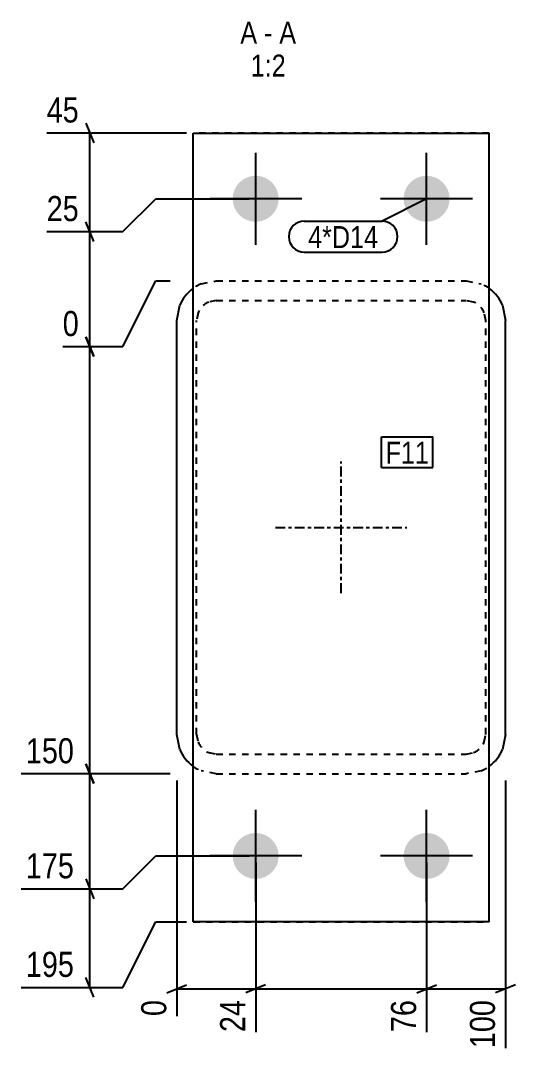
# Model space of a CAD drawing. Header units: millimetres. Extents: x 17 to 26524, y 3 to 509.
# Drawn here: x 6861.1 to 7011.6, y 3.2 to 317.5 of the extents above; entities that cross this region are included whole.
import ezdxf

# ---------------------------------------------------------------- set-up
doc = ezdxf.new("R2010")
doc.units = ezdxf.units.MM
doc.linetypes.add('DXK_LINE_DOT2', pattern=[3.9198, 1.9599, -1.9599])
doc.linetypes.add('DXK_LINE_DOT3', pattern=[5.9187, 2.979, -0.9799, 0.9799, -0.9799])
for name, color, linetype in [('MÅLSÆTNING', 7, 'Continuous'), ('STÅL', 7, 'Continuous'), ('TEKST', 7, 'Continuous')]:
    doc.layers.add(name, color=color, linetype=linetype)
doc.styles.add('Arial Narrow', font='ARIALN.TTF', dxfattribs={"height": 0.2})

msp = doc.modelspace()

# ---------------------------------------------------------------- hatches: boundary and pattern name
at = {"layer": 'STÅL', "linetype": 'Continuous'}
for points in [[(6925.59, 263.27, -1), (6939.59, 263.27, -1)], [(6977.59, 263.27, -1), (6991.59, 263.27, -1)], [(6925.59, 63.27, -1), (6939.59, 63.27, -1)], [(6977.59, 63.27, -1), (6991.59, 63.27, -1)]]:
    msp.add_hatch(color=96, dxfattribs=at).paths.add_polyline_path(points)

# ---------------------------------------------------------------- linework, layer by layer
at = {"layer": 'MÅLSÆTNING', "color": 7, "linetype": 'Continuous'}
for p, q in [((6880.96, 286.27), (6883.36, 280.27)), ((6911.59, 283.27), (6869.01, 283.27)), ((6882.16, 253.27), (6882.16, 283.27)), ((6892.16, 253.27), (6902.16, 263.27)), ((6892.16, 253.27), (6902.16, 263.27)), ((6902.16, 263.27), (6930.59, 263.27)), ((6902.16, 263.27), (6930.59, 263.27)), ((6883.36, 250.27), (6880.96, 256.27)), ((6883.36, 250.27), (6880.96, 256.27)), ((6869.01, 253.27), (6892.16, 253.27)), ((6869.01, 253.27), (6892.16, 253.27)), ((6882.16, 218.27), (6882.16, 253.27)), ((6892.16, 218.27), (6902.16, 238.27)), ((6892.16, 218.27), (6902.16, 238.27)), ((6902.16, 238.27), (6906.59, 238.27)), ((6902.16, 238.27), (6906.59, 238.27)), ((6880.96, 221.27), (6883.36, 215.27)), ((6883.36, 215.27), (6880.96, 221.27)), ((6873.89, 218.27), (6892.16, 218.27)), ((6873.89, 218.27), (6892.16, 218.27)), ((6882.16, 88.27), (6882.16, 218.27)), ((6880.96, 91.27), (6883.36, 85.27)), ((6883.36, 85.27), (6880.96, 91.27)), ((6906.59, 88.27), (6861.22, 88.27)), ((6906.59, 88.27), (6861.22, 88.27)), ((6882.16, 53.27), (6882.16, 88.27)), ((6908.59, 86.27), (6908.59, 14.55)), ((7008.59, 86.27), (7008.59, 4.8)), ((6892.16, 53.27), (6902.16, 63.27)), ((6892.16, 53.27), (6902.16, 63.27)), ((6902.16, 63.27), (6930.59, 63.27)), ((6902.16, 63.27), (6930.59, 63.27)), ((6932.59, 61.27), (6932.59, 9.68)), ((6932.59, 61.27), (6932.59, 9.68)), ((6984.59, 61.27), (6984.59, 9.68)), ((6984.59, 61.27), (6984.59, 9.68)), ((6880.96, 56.27), (6883.36, 50.27)), ((6880.96, 56.27), (6883.36, 50.27)), ((6861.22, 53.27), (6892.16, 53.27)), ((6861.22, 53.27), (6892.16, 53.27)), ((6882.16, 23.27), (6882.16, 53.27)), ((6892.16, 23.27), (6902.16, 43.27)), ((6902.16, 43.27), (6911.59, 43.27)), ((6883.36, 20.27), (6880.96, 26.27)), ((6861.22, 23.27), (6892.16, 23.27)), ((6905.59, 21.63), (6911.59, 24.03)), ((6908.59, 22.83), (6932.59, 22.83)), ((6935.59, 24.03), (6929.59, 21.63)), ((6935.59, 24.03), (6929.59, 21.63)), ((6932.59, 22.83), (6984.59, 22.83)), ((6981.59, 21.63), (6987.59, 24.03)), ((6984.59, 22.83), (7008.59, 22.83)), ((7011.59, 24.03), (7005.59, 21.63))]:
    msp.add_line(p, q, dxfattribs=at)
at = {"layer": 'STÅL', "color": 2, "linetype": 'Continuous'}
for p, q in [((6913.59, 43.27), (6913.59, 283.27)), ((6913.59, 283.27), (7003.59, 283.27)), ((7003.59, 43.27), (7003.59, 283.27)), ((6908.59, 226.27), (6909.5, 230.86)), ((7007.68, 230.86), (7008.59, 226.27)), ((6908.59, 100.27), (6908.59, 226.27)), ((7008.59, 100.27), (7008.59, 226.27)), ((6909.5, 95.68), (6908.59, 100.27)), ((7008.59, 100.27), (7007.68, 95.68)), ((7003.59, 43.27), (6913.59, 43.27))]:
    msp.add_line(p, q, dxfattribs=at)
at = {"layer": 'STÅL', "color": 7, "linetype": 'DXK_LINE_DOT2'}
for p, q in [((7003.59, 283.27), (6913.59, 283.27)), ((6916, 237.36), (6920.59, 238.27)), ((6920.59, 238.27), (6996.59, 238.27)), ((6996.59, 238.27), (7001.18, 237.36)), ((6920.59, 232.27), (6918.29, 231.81)), ((6920.59, 232.27), (6996.59, 232.27)), ((6998.89, 231.81), (6996.59, 232.27)), ((6915.05, 228.57), (6914.59, 226.27)), ((7002.59, 226.27), (7002.13, 228.57)), ((6914.59, 100.27), (6914.59, 226.27)), ((7002.59, 100.27), (7002.59, 226.27)), ((6914.59, 100.27), (6915.05, 97.97)), ((7002.13, 97.97), (7002.59, 100.27)), ((6918.29, 94.73), (6920.59, 94.27)), ((6996.59, 94.27), (6998.89, 94.73)), ((6920.59, 94.27), (6996.59, 94.27)), ((6920.59, 88.27), (6916, 89.18)), ((6920.59, 88.27), (6996.59, 88.27)), ((7001.18, 89.18), (6996.59, 88.27)), ((6913.59, 43.27), (7003.59, 43.27))]:
    msp.add_line(p, q, dxfattribs=at)
at = {"layer": 'STÅL', "color": 96, "linetype": 'Continuous'}
for p, q in [((6932.59, 249.27), (6932.59, 277.27)), ((6984.59, 249.27), (6984.59, 277.27)), ((6946.59, 263.27), (6918.59, 263.27)), ((6998.59, 263.27), (6970.59, 263.27)), ((6932.59, 49.27), (6932.59, 77.27)), ((6984.59, 49.27), (6984.59, 77.27)), ((6946.59, 63.27), (6918.59, 63.27)), ((6998.59, 63.27), (6970.59, 63.27))]:
    msp.add_line(p, q, dxfattribs=at)
at = {"layer": 'STÅL', "color": 7, "linetype": 'DXK_LINE_DOT3'}
for p, q in [((6958.59, 143.27), (6958.59, 183.27)), ((6938.59, 163.27), (6978.59, 163.27))]:
    msp.add_line(p, q, dxfattribs=at)
at = {"layer": 'STÅL', "color": 2, "linetype": 'Continuous'}
for centre, start, end in [((6920.59, 226.27), 126.4486, 157.5), ((6996.59, 226.27), 22.5, 53.5514), ((6920.59, 100.27), 202.5, 233.5514), ((6996.59, 100.27), 306.4486, 337.5)]:
    msp.add_arc(centre, 12, start, end, dxfattribs=at)
at = {"layer": 'STÅL', "color": 7, "linetype": 'DXK_LINE_DOT2'}
for centre, radius, start, end in [((6920.59, 226.27), 12, 112.5, 126.4486), ((6996.59, 226.27), 12, 53.5514, 67.5), ((6920.59, 226.27), 6, 112.5, 157.5), ((6996.59, 226.27), 6, 22.5, 67.5), ((6920.59, 100.27), 6, 202.5, 247.5), ((6996.59, 100.27), 6, 292.5, 337.5), ((6920.59, 100.27), 12, 233.5514, 247.5), ((6996.59, 100.27), 12, 292.5, 306.4486)]:
    msp.add_arc(centre, radius, start, end, dxfattribs=at)

# ---------------------------------------------------------------- wipeouts: each hides what was drawn before it
at = {"color": 0, "linetype": 'Continuous'}
for points, layer in [([(6878.91, 89.87), (6878.91, 101.07), (6861.08, 101.07), (6861.08, 89.87)], 'MÅLSÆTNING'), ([(6878.91, 54.87), (6878.91, 66.07), (6861.08, 66.07), (6861.08, 54.87)], 'MÅLSÆTNING'), ([(6878.91, 24.87), (6878.91, 36.07), (6861.08, 36.07), (6861.08, 24.87)], 'MÅLSÆTNING'), ([(6933.03, 310.47), (6933.03, 317.47), (6927.92, 317.47), (6927.92, 310.47)], 'TEKST'), ([(6937.68, 310.47), (6937.68, 317.47), (6935.13, 317.47), (6935.13, 310.47)], 'TEKST'), ([(6944.9, 310.47), (6944.9, 317.47), (6939.78, 317.47), (6939.78, 310.47)], 'TEKST'), ([(6941.74, 300.47), (6941.74, 307.47), (6931.08, 307.47), (6931.08, 300.47)], 'TEKST')]:
    msp.add_wipeout(points, dxfattribs=at).dxf.layer = layer
at = {"color": 0}
for points in [[(6969.86, 248.26), (6969.86, 255.26), (6948.54, 255.26), (6948.54, 248.26)], [(6985.3, 182.64), (6985.3, 189.64), (6972.09, 189.64), (6972.09, 182.64)]]:
    msp.add_wipeout(points, dxfattribs=at).dxf.layer = 'TEKST'

# ---------------------------------------------------------------- next in the draw order: texts
at = {"layer": 'MÅLSÆTNING', "color": 3, "linetype": 'Continuous', "style": 'Arial Narrow'}
for s, p in [('150', (6862.68, 91.47)), ('175', (6862.68, 56.47)), ('195', (6862.68, 26.47))]:
    msp.add_text(s, height=7.635, dxfattribs=at).set_placement(p)
at = {"layer": 'TEKST', "color": 3, "linetype": 'Continuous', "style": 'Arial Narrow'}
for s, height, p in [('A', 6.68, (6927.92, 310.47)), ('A', 6.68, (6939.78, 310.47)), ('-', 6.68, (6935.13, 310.47)), ('1:2', 6.681, (6931.08, 300.47))]:
    msp.add_text(s, height=height, dxfattribs=at).set_placement(p)

# ---------------------------------------------------------------- next in the draw order: wipeouts: each hides what was drawn before it
at = {"color": 0, "linetype": 'Continuous'}
for points in [[(6880.36, 284.87), (6880.36, 296.07), (6867.41, 296.07), (6867.41, 284.87)], [(6880.36, 254.87), (6880.36, 266.07), (6867.41, 266.07), (6867.41, 254.87)], [(6880.36, 219.87), (6880.36, 231.07), (6872.29, 231.07), (6872.29, 219.87)], [(6906.99, 21.02), (6895.79, 21.02), (6895.79, 12.95), (6906.99, 12.95)], [(6930.99, 21.02), (6919.79, 21.02), (6919.79, 8.07), (6930.99, 8.07)], [(6982.99, 21.02), (6971.79, 21.02), (6971.79, 8.07), (6982.99, 8.07)], [(7006.99, 21.02), (6995.79, 21.02), (6995.79, 3.2), (7006.99, 3.2)]]:
    msp.add_wipeout(points, dxfattribs=at).dxf.layer = 'MÅLSÆTNING'
at = {"color": 0}
for points in [[(6969.86, 248.26), (6969.86, 255.26), (6948.54, 255.26), (6948.54, 248.26)], [(6985.3, 182.64), (6985.3, 189.64), (6972.09, 189.64), (6972.09, 182.64)]]:
    msp.add_wipeout(points, dxfattribs=at).dxf.layer = 'TEKST'

# ---------------------------------------------------------------- next in the draw order: linework, layer by layer
at = {"layer": 'MÅLSÆTNING', "color": 7, "linetype": 'Continuous'}
msp.add_line((6981.59, 21.63), (6987.59, 24.03), dxfattribs=at)
at = {"layer": 'TEKST', "color": 7, "linetype": 'Continuous'}
for p, q in [((6984.59, 263.27), (6971.06, 256.46)), ((6947.34, 256.46), (6971.06, 256.46)), ((6947.34, 247.06), (6971.06, 247.06)), ((6970.89, 190.84), (6986.5, 190.84)), ((6970.89, 181.44), (6970.89, 190.84)), ((6986.5, 181.44), (6986.5, 190.84)), ((6970.89, 181.44), (6986.5, 181.44))]:
    msp.add_line(p, q, dxfattribs=at)
for centre, start, end in [((6947.34, 251.76), 90, 270), ((6971.06, 251.76), 270, 90)]:
    msp.add_arc(centre, 4.7, start, end, dxfattribs=at)

# ---------------------------------------------------------------- next in the draw order: texts
at = {"layer": 'MÅLSÆTNING', "color": 3, "linetype": 'Continuous', "style": 'Arial Narrow'}
for s, height, p in [('45', 7.635, (6869.01, 286.47)), ('25', 7.635, (6869.01, 256.47)), ('0', 7.64, (6873.89, 221.47))]:
    msp.add_text(s, height=height, dxfattribs=at).set_placement(p)
for s, height, p in [('0', 7.64, (6905.39, 14.55)), ('24', 7.635, (6929.39, 9.68)), ('76', 7.635, (6981.39, 9.68)), ('100', 7.635, (7005.39, 4.8))]:
    msp.add_text(s, height=height, rotation=90.0002, dxfattribs=at).set_placement(p)
at = {"layer": 'TEKST', "color": 3, "style": 'Arial Narrow'}
for s, p in [('4*D14', (6948.54, 248.26)), ('F11', (6972.09, 182.64))]:
    msp.add_text(s, height=6.681, dxfattribs=at).set_placement(p)

doc.saveas('drawing.dxf')
